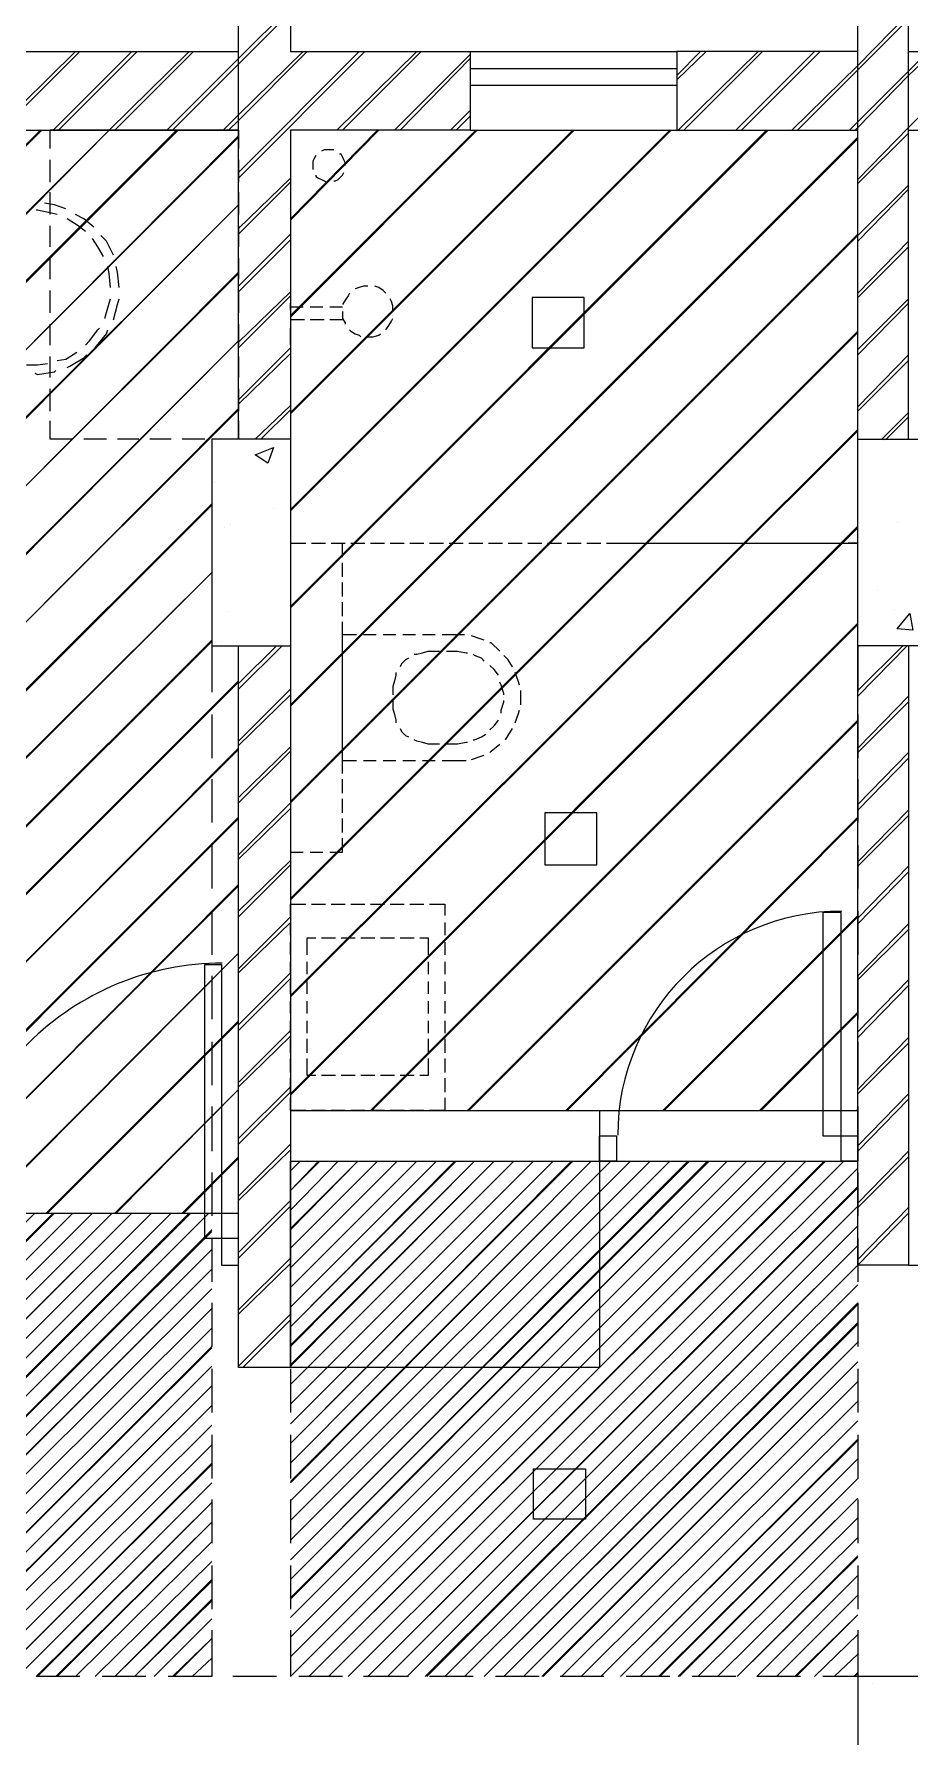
# Model space of a CAD drawing. Header units: millimetres. Extents: x 68955 to 118645, y -193284 to 16474.
# Drawn here: x 82987 to 85534, y -119316 to -114362 of the extents above; entities that cross this region are included whole.
import ezdxf

# ---------------------------------------------------------------- set-up
doc = ezdxf.new("R2010")
doc.units = ezdxf.units.MM
for name, color, linetype, true_color in [('PDF7_0', 7, 'Continuous', 0x535353), ('PDF7_celling', 7, 'Continuous', 0x00cc70), ('PDF7_coloum', 7, 'Continuous', 0x767676), ('PDF7_door', 7, 'Continuous', 0x535353), ('PDF7_dotted line', 7, 'Continuous', 0x535353), ('PDF7_furniture', 7, 'Continuous', 0xab5246), ('PDF7_light', 7, 'Continuous', 0xff8e53), ('PDF7_plan', 7, 'Continuous', 0x989898), ('PDF7_window', 7, 'Continuous', 0x535353)]:
    doc.layers.add(name, color=color, linetype=linetype, true_color=true_color)

msp = doc.modelspace()

# ---------------------------------------------------------------- linework, layer by layer
at = {"layer": 'PDF7_0', "color": 7, "lineweight": 25}
for points in [[(83581.216, -114641.768), (83033.657, -114641.768)], [(83732.408, -115164.809), (83732.408, -115144.378)], [(83732.408, -115266.966), (83732.408, -115254.707), (83732.408, -115230.189), (83732.408, -115217.93)], [(83732.408, -115320.087), (83732.408, -115340.518)], [(84631.385, -117493.978), (84631.385, -117641.084)]]:
    msp.add_lwpolyline(points, dxfattribs=at)
at = {"layer": 'PDF7_celling', "lineweight": 13}
for points in [[(82902.897, -114743.924), (83005.053, -114641.768)], [(82902.897, -114944.151), (83205.28, -114641.768), (82902.897, -114948.237)], [(82902.897, -115140.291), (83401.42, -114641.768)], [(82902.897, -114748.01), (83009.139, -114641.768)], [(82902.897, -115144.378), (83405.507, -114641.768)], [(83581.216, -114662.199), (82902.897, -115340.518), (83581.216, -114658.113)], [(82902.897, -115536.659), (83581.216, -114858.339), (82902.897, -115540.745)], [(83581.216, -115058.566), (82902.897, -115736.886), (83581.216, -115054.48)], [(82902.897, -115933.026), (83581.216, -115254.707), (82902.897, -115937.112)], [(83581.216, -115454.934), (82902.897, -116133.253), (83581.216, -115450.847)], [(82902.897, -116329.394), (83503.577, -115728.713)], [(82902.897, -116333.48), (83503.577, -115732.799)], [(82902.897, -116525.534), (83503.577, -115928.94), (82902.897, -116529.62)], [(82902.897, -116725.761), (83503.577, -116125.08)], [(82902.897, -116729.847), (83503.577, -116129.167)], [(82032.523, -117792.275), (83581.216, -116243.582)], [(82036.609, -117792.275), (83581.216, -116247.668)], [(83581.216, -116443.809), (82232.75, -117792.275), (83581.216, -116439.723)], [(82428.89, -117792.275), (83581.216, -116639.949)], [(82432.976, -117792.275), (83581.216, -116644.036)], [(83581.216, -116840.176), (82629.117, -117792.275), (83581.216, -116836.09)], [(82825.258, -117792.275), (83581.216, -117036.317), (82829.344, -117792.275)], [(83021.398, -117792.275), (83581.216, -117232.457)], [(83025.484, -117792.275), (83581.216, -117236.544)], [(83221.625, -117792.275), (83581.216, -117432.684), (83225.711, -117792.275)], [(84631.385, -117493.978), (85383.257, -117493.978)], [(83417.765, -117792.275), (83581.216, -117628.825)], [(83421.852, -117792.275), (83581.216, -117632.911)], [(84631.385, -117641.084), (85383.257, -117641.084)], [(82682.238, -117792.275), (83581.216, -117792.275)]]:
    msp.add_lwpolyline(points, dxfattribs=at)
at = {"layer": 'PDF7_celling', "color": 213, "lineweight": 13, "true_color": 0xcc85c3}
for points in [[(83732.408, -114899.202), (83985.756, -114641.768)], [(83732.408, -115181.154), (84271.794, -114641.768)], [(83732.408, -115463.106), (84553.746, -114641.768)], [(83732.408, -115745.058), (84835.698, -114641.768)], [(83732.408, -116027.01), (85117.65, -114641.768)], [(83732.408, -114903.288), (83989.842, -114641.768)], [(83732.408, -115185.24), (84275.88, -114641.768)], [(83732.408, -115467.192), (84557.832, -114641.768)], [(83732.408, -115749.144), (84839.785, -114641.768)], [(83732.408, -116031.096), (85121.737, -114641.768)], [(83732.408, -116313.049), (85383.257, -114662.199)], [(83732.408, -116317.135), (85383.257, -114666.285)], [(83732.408, -116595.001), (85383.257, -114944.151)], [(83732.408, -116599.087), (85383.257, -114948.237)], [(83732.408, -116876.953), (85383.257, -115226.103)], [(83732.408, -116881.039), (85383.257, -115230.189)], [(83732.408, -117158.905), (85383.257, -115512.141)], [(83732.408, -117162.991), (85383.257, -115516.228)], [(83732.408, -117444.943), (85383.257, -115794.093)], [(83732.408, -117449.029), (85383.257, -115798.18)], [(83965.325, -117493.978), (85383.257, -116076.045)], [(83969.411, -117493.978), (85383.257, -116080.132)], [(84247.277, -117493.978), (85383.257, -116357.997)], [(84251.363, -117493.978), (85383.257, -116362.084)], [(84533.315, -117493.978), (85383.257, -116639.949)], [(84537.401, -117493.978), (85383.257, -116644.036)], [(84815.267, -117493.978), (85383.257, -116925.988)], [(84819.353, -117493.978), (85383.257, -116930.074)], [(85097.219, -117493.978), (85383.257, -117207.94)], [(85101.305, -117493.978), (85383.257, -117212.026)], [(85379.171, -117493.978), (85383.257, -117489.892)]]:
    msp.add_lwpolyline(points, dxfattribs=at)
at = {"layer": 'PDF7_celling', "color": 132, "lineweight": 13, "true_color": 0x32c7d3}
for points in [[(83761.011, -117641.084), (83732.408, -117669.687)], [(83871.341, -117641.084), (83732.408, -117784.103)], [(83985.756, -117641.084), (83732.408, -117894.432)], [(84042.964, -117641.084), (83732.408, -117951.639)], [(84100.171, -117641.084), (83732.408, -118008.847)], [(84157.379, -117641.084), (83732.408, -118066.055)], [(84382.123, -117641.084), (83732.408, -118290.799)], [(84439.331, -117641.084), (83732.408, -118348.007)], [(84496.539, -117641.084), (83732.408, -118405.214)], [(84606.868, -117641.084), (83732.408, -118519.63)], [(84721.283, -117641.084), (83732.408, -118629.959)], [(84778.491, -117641.084), (83732.408, -118687.167)], [(84835.698, -117641.084), (83732.408, -118744.374)], [(85060.443, -117641.084), (83732.408, -118969.119)], [(85117.65, -117641.084), (83732.408, -119026.326)], [(85174.858, -117641.084), (83732.408, -119083.534)], [(85232.066, -117641.084), (83732.408, -119140.742)], [(85342.395, -117641.084), (83842.737, -119140.742)], [(85383.257, -117661.515), (83899.944, -119140.742)], [(82988.708, -117792.275), (81636.155, -119140.742)], [(83099.037, -117792.275), (81750.571, -119140.742)], [(83156.245, -117792.275), (81807.778, -119140.742)], [(83213.452, -117792.275), (81864.986, -119140.742)], [(83327.868, -117792.275), (81975.315, -119140.742)], [(83385.075, -117792.275), (82032.523, -119140.742)], [(83495.404, -117792.275), (82146.938, -119140.742)], [(85383.257, -117771.844), (84014.36, -119140.742)], [(85383.257, -117829.052), (84071.567, -119140.742)], [(83503.577, -117898.518), (82261.353, -119140.742)], [(85383.257, -117943.467), (84181.896, -119140.742)], [(83503.577, -118012.933), (82371.683, -119140.742)], [(85383.257, -118000.675), (84239.104, -119140.742)], [(83503.577, -118070.141), (82428.89, -119140.742)], [(83503.577, -118127.349), (82486.098, -119140.742)], [(85383.257, -118168.211), (84410.727, -119140.742)], [(83503.577, -118237.678), (82600.513, -119140.742)], [(85383.257, -118282.627), (84521.056, -119140.742)], [(83503.577, -118352.093), (82710.842, -119140.742)], [(85383.257, -118339.834), (84578.264, -119140.742)], [(83503.577, -118409.301), (82768.05, -119140.742)], [(85383.257, -118397.042), (84635.471, -119140.742)], [(83503.577, -118466.508), (82825.258, -119140.742)], [(85383.257, -118507.371), (84749.887, -119140.742)], [(83503.577, -118576.837), (82939.673, -119140.742)], [(85383.257, -118678.994), (84917.424, -119140.742)], [(83503.577, -118748.46), (83107.21, -119140.742)], [(85383.257, -118736.202), (84974.631, -119140.742)], [(83503.577, -118805.668), (83164.417, -119140.742)], [(85383.257, -118846.531), (85089.046, -119140.742)], [(85383.257, -118903.738), (85146.254, -119140.742)], [(83503.577, -118973.205), (83336.04, -119140.742)], [(85383.257, -119018.154), (85256.583, -119140.742)], [(83503.577, -119087.62), (83446.369, -119140.742)], [(85383.257, -119075.361), (85313.791, -119140.742)]]:
    msp.add_lwpolyline(points, close=True, dxfattribs=at)
for points in [[(83818.219, -117641.084), (83732.408, -117726.895), (83814.133, -117641.084)], [(83732.408, -117837.224), (83928.548, -117641.084), (83732.408, -117841.31)], [(84214.587, -117641.084), (83732.408, -118123.262), (84210.5, -117641.084)], [(83732.408, -118176.384), (84267.708, -117641.084), (83732.408, -118180.47)], [(83732.408, -118233.591), (84324.916, -117641.084), (83732.408, -118237.678)], [(84553.746, -117641.084), (83732.408, -118462.422), (84549.66, -117641.084)], [(83732.408, -118572.751), (84664.075, -117641.084), (83732.408, -118576.837)], [(84892.906, -117641.084), (83732.408, -118801.582), (84888.82, -117641.084)], [(84950.114, -117641.084), (83732.408, -118858.79), (84946.027, -117641.084)], [(83732.408, -118911.911), (85003.235, -117641.084), (83732.408, -118915.997)], [(85289.273, -117641.084), (83785.529, -119140.742), (85285.187, -117641.084)], [(85383.257, -117718.723), (83957.152, -119140.742), (85383.257, -117714.636)], [(83045.916, -117792.275), (81693.363, -119140.742), (83041.829, -117792.275)], [(81918.107, -119140.742), (83270.66, -117792.275), (81922.194, -119140.742)], [(83442.283, -117792.275), (82089.73, -119140.742), (83438.197, -117792.275)], [(83503.577, -117845.397), (82204.146, -119140.742), (83503.577, -117841.31)], [(84124.689, -119140.742), (85383.257, -117886.259), (84128.775, -119140.742)], [(82314.475, -119140.742), (83503.577, -117955.726), (82318.561, -119140.742)], [(85383.257, -118057.882), (84296.312, -119140.742), (85383.257, -118053.796)], [(85383.257, -118115.09), (84353.519, -119140.742), (85383.257, -118111.004)], [(83503.577, -118184.556), (82543.306, -119140.742), (83503.577, -118180.47)], [(84463.848, -119140.742), (85383.257, -118225.419), (84467.935, -119140.742)], [(82653.635, -119140.742), (83503.577, -118294.885), (82657.721, -119140.742)], [(85383.257, -118454.25), (84692.679, -119140.742), (85383.257, -118450.163)], [(83503.577, -118523.716), (82882.465, -119140.742), (83503.577, -118519.63)], [(84803.008, -119140.742), (85383.257, -118564.579), (84807.094, -119140.742)], [(82992.794, -119140.742), (83503.577, -118634.045), (82996.881, -119140.742)], [(84860.216, -119140.742), (85383.257, -118621.786), (84864.302, -119140.742)], [(83050.002, -119140.742), (83503.577, -118691.253), (83054.088, -119140.742)], [(85383.257, -118793.409), (85031.839, -119140.742), (85383.257, -118789.323)], [(83503.577, -118862.876), (83221.625, -119140.742), (83503.577, -118858.79)], [(83503.577, -118920.083), (83278.833, -119140.742), (83503.577, -118915.997)], [(85199.376, -119140.742), (85383.257, -118960.946), (85203.462, -119140.742)], [(83389.162, -119140.742), (83503.577, -119030.412), (83393.248, -119140.742)], [(85383.257, -119132.569), (85370.999, -119140.742), (85383.257, -119128.483)]]:
    msp.add_lwpolyline(points, dxfattribs=at)
at = {"layer": 'PDF7_coloum', "lineweight": 25}
for points in [[(83732.408, -114282.177), (83581.216, -114433.368), (83372.817, -114641.768)], [(83732.408, -114298.522), (83581.216, -114449.713), (83389.162, -114641.768)], [(85530.363, -114302.608), (85383.257, -114453.8), (85191.203, -114641.768)], [(85530.363, -114318.953), (85383.257, -114466.058), (85207.548, -114641.768)], [(82874.293, -114641.768), (83107.21, -114412.937)], [(82890.638, -114641.768), (83119.468, -114412.937)], [(83041.829, -114641.768), (83270.66, -114412.937)], [(83058.174, -114641.768), (83287.005, -114412.937)], [(83205.28, -114641.768), (83438.197, -114412.937)], [(83221.625, -114641.768), (83450.456, -114412.937)], [(83769.184, -114412.937), (83581.216, -114596.819), (83536.267, -114641.768)], [(83781.443, -114412.937), (83581.216, -114613.164), (83552.612, -114641.768)], [(83581.216, -114764.355), (83932.634, -114412.937)], [(83581.216, -114780.7), (83948.98, -114412.937)], [(83867.254, -114641.768), (84100.171, -114412.937)], [(83883.599, -114641.768), (84112.43, -114412.937)], [(84034.791, -114641.768), (84255.449, -114421.109)], [(84051.136, -114641.768), (84255.449, -114433.368)], [(84856.13, -114482.403), (84925.596, -114412.937)], [(84856.13, -114494.662), (84941.941, -114412.937)], [(84860.216, -114641.768), (85093.133, -114412.937)], [(84876.561, -114641.768), (85105.392, -114412.937)], [(85027.753, -114641.768), (85256.583, -114412.937)], [(85044.098, -114641.768), (85272.928, -114412.937)], [(85358.74, -114641.768), (85383.257, -114617.25), (85530.363, -114470.145), (85587.57, -114412.937)], [(85375.085, -114641.768), (85383.257, -114633.595), (85530.363, -114482.403), (85603.915, -114412.937)], [(85755.107, -114412.937), (85530.363, -114633.595), (85383.257, -114784.787)], [(84198.241, -114641.768), (84255.449, -114584.56)], [(84214.587, -114641.768), (84255.449, -114600.905)], [(85383.257, -114797.045), (85530.363, -114649.94)], [(83581.216, -114927.806), (83732.408, -114780.7)], [(83581.216, -114944.151), (83732.408, -114792.959)], [(85383.257, -114948.237), (85530.363, -114801.132)], [(85383.257, -114964.582), (85530.363, -114813.391)], [(83581.216, -115095.343), (83732.408, -114944.151)], [(83581.216, -115111.688), (83732.408, -114960.496)], [(85383.257, -115115.774), (85530.363, -114964.582)], [(85383.257, -115128.033), (85530.363, -114980.927)], [(83581.216, -115258.793), (83732.408, -115111.688)], [(83581.216, -115275.138), (83732.408, -115123.946)], [(85383.257, -115279.224), (85530.363, -115132.119)], [(85383.257, -115295.569), (85530.363, -115144.378)], [(83581.216, -115426.33), (83732.408, -115275.138)], [(83581.216, -115438.589), (83732.408, -115291.483)], [(85383.257, -115446.761), (85530.363, -115295.569)], [(85383.257, -115459.02), (85530.363, -115311.914)], [(83630.251, -115540.745), (83732.408, -115442.675)], [(83646.596, -115540.745), (83732.408, -115454.934)], [(85452.724, -115540.745), (85530.363, -115463.106)], [(85464.983, -115540.745), (85530.363, -115475.365)], [(83581.216, -116251.755), (83691.545, -116141.426)], [(83581.216, -116268.1), (83707.89, -116141.426)], [(85383.257, -116272.186), (85514.018, -116141.426)], [(85383.257, -116288.531), (85526.276, -116141.426)], [(83581.216, -116419.291), (83732.408, -116268.1)], [(83581.216, -116431.55), (83732.408, -116284.445)], [(85383.257, -116439.723), (85530.363, -116288.531)], [(85383.257, -116451.981), (85530.363, -116304.876)], [(83581.216, -116582.742), (83732.408, -116435.636)], [(83581.216, -116599.087), (83732.408, -116447.895)], [(85383.257, -116603.173), (85530.363, -116451.981)], [(85383.257, -116619.518), (85530.363, -116468.326)], [(83581.216, -116750.279), (83732.408, -116599.087)], [(83581.216, -116762.537), (83732.408, -116615.432)], [(85383.257, -116770.71), (85530.363, -116619.518)], [(85383.257, -116782.969), (85530.363, -116635.863)], [(83581.216, -116913.729), (83732.408, -116766.624)], [(83581.216, -116930.074), (83732.408, -116778.882)], [(85383.257, -116934.16), (85530.363, -116782.969)], [(85383.257, -116950.505), (85530.363, -116799.314)], [(83581.216, -117081.266), (83732.408, -116930.074)], [(83581.216, -117093.524), (83732.408, -116946.419)], [(85383.257, -117101.697), (85530.363, -116950.505)], [(85383.257, -117113.956), (85530.363, -116966.85)], [(83581.216, -117244.716), (83732.408, -117093.524)], [(83581.216, -117261.061), (83732.408, -117109.87)], [(85383.257, -117265.147), (85530.363, -117113.956)], [(85383.257, -117281.493), (85530.363, -117130.301)], [(83581.216, -117412.253), (83732.408, -117261.061)], [(83581.216, -117424.512), (83732.408, -117277.406)], [(85383.257, -117432.684), (85530.363, -117281.493)], [(85383.257, -117444.943), (85530.363, -117297.838)], [(83581.216, -117575.703), (83732.408, -117424.512)], [(83581.216, -117592.048), (83732.408, -117440.857)], [(85383.257, -117596.135), (85530.363, -117444.943)], [(85383.257, -117612.48), (85530.363, -117461.288)], [(83581.216, -117743.24), (83732.408, -117592.048)], [(83581.216, -117755.499), (83732.408, -117608.393)], [(85383.257, -117763.671), (85530.363, -117612.48)], [(85383.257, -117775.93), (85530.363, -117628.825)], [(83581.216, -117906.691), (83732.408, -117755.499)], [(83581.216, -117923.036), (83732.408, -117771.844)], [(85383.257, -117927.122), (85530.363, -117775.93)], [(85383.257, -117943.467), (85530.363, -117792.275)], [(83581.216, -118074.227), (83732.408, -117923.036)], [(83581.216, -118086.486), (83732.408, -117939.381)], [(83581.216, -118237.678), (83732.408, -118086.486)], [(83593.475, -118241.764), (83732.408, -118102.831)]]:
    msp.add_lwpolyline(points, dxfattribs=at)
at = {"layer": 'PDF7_coloum', "color": 251, "lineweight": 25, "true_color": 0x535353}
msp.add_lwpolyline([(83732.408, -115540.745), (83503.577, -115540.745), (83503.577, -116141.426), (83732.408, -116141.426)], dxfattribs=at)
msp.add_lwpolyline([(85612.088, -115540.745), (85612.088, -116141.426), (85383.257, -116141.426), (85383.257, -115540.745)], close=True, dxfattribs=at)
at = {"layer": 'PDF7_door', "lineweight": 25}
for points in [[(85334.222, -117567.531), (85334.222, -116917.815), (85281.101, -116917.815), (85281.101, -117567.531)], [(83532.181, -117865.828), (83483.146, -117865.828), (83483.146, -117069.007), (83532.181, -117069.007)], [(84631.385, -117641.084), (84631.385, -117567.531), (84680.42, -117567.531), (84680.42, -117641.084)], [(85334.222, -117641.084), (85334.222, -117567.531), (85383.257, -117567.531), (85383.257, -117641.084)], [(83532.181, -117943.467), (83581.216, -117943.467), (83581.216, -117865.828), (83532.181, -117865.828)]]:
    msp.add_lwpolyline(points, close=True, dxfattribs=at)
for centre, radius, start, end in [((85336.266, -117565.488), 651.759, 90.000026, 179.999974), ((83534.224, -117863.785), 798.864, 89.999996, 180.000004)]:
    msp.add_arc(centre, radius, start, end, dxfattribs=at)
at = {"layer": 'PDF7_dotted line', "lineweight": 20}
for points in [[(83503.577, -116141.426), (83503.577, -116276.272)], [(83732.408, -116141.426), (83732.408, -116276.272)], [(85383.257, -116141.426), (85383.257, -116276.272)], [(83503.577, -116341.652), (83503.577, -116468.326)], [(83732.408, -116341.652), (83732.408, -116468.326)], [(85383.257, -116341.652), (85383.257, -116468.326)], [(83503.577, -116529.62), (83503.577, -116656.295)], [(83732.408, -116529.62), (83732.408, -116656.295)], [(85383.257, -116529.62), (85383.257, -116656.295)], [(83503.577, -116721.675), (83503.577, -116848.349)], [(83732.408, -116721.675), (83732.408, -116848.349)], [(85383.257, -116721.675), (85383.257, -116848.349)], [(83503.577, -116913.729), (83503.577, -117040.403)], [(83732.408, -116913.729), (83732.408, -117040.403)], [(85383.257, -116913.729), (85383.257, -117040.403)], [(83503.577, -117101.697), (83503.577, -117228.371)], [(83732.408, -117101.697), (83732.408, -117228.371)], [(85383.257, -117101.697), (85383.257, -117228.371)], [(83503.577, -117293.751), (83503.577, -117420.425)], [(83732.408, -117293.751), (83732.408, -117420.425)], [(85383.257, -117293.751), (85383.257, -117420.425)], [(83503.577, -117481.719), (83503.577, -117612.48)], [(83732.408, -117481.719), (83732.408, -117612.48)], [(85383.257, -117481.719), (85383.257, -117612.48)], [(83503.577, -117673.774), (83503.577, -117800.448)], [(83732.408, -117673.774), (83732.408, -117800.448)], [(85383.257, -117673.774), (85383.257, -117800.448)], [(83503.577, -117865.828), (83503.577, -117992.502)], [(83732.408, -117865.828), (83732.408, -117992.502)], [(85383.257, -117865.828), (85383.257, -117992.502)], [(83503.577, -118053.796), (83503.577, -118180.47)], [(83732.408, -118053.796), (83732.408, -118180.47)], [(85383.257, -118053.796), (85383.257, -118180.47)], [(83503.577, -118245.85), (83503.577, -118372.524)], [(83732.408, -118245.85), (83732.408, -118372.524)], [(85383.257, -118245.85), (85383.257, -118372.524)], [(83503.577, -118437.905), (83503.577, -118564.579)], [(83732.408, -118437.905), (83732.408, -118564.579)], [(85383.257, -118437.905), (85383.257, -118564.579)], [(83503.577, -118625.873), (83503.577, -118752.547)], [(83732.408, -118625.873), (83732.408, -118752.547)], [(85383.257, -118625.873), (85383.257, -118752.547)], [(83503.577, -118817.927), (83503.577, -118944.601)], [(83732.408, -118817.927), (83732.408, -118944.601)], [(85383.257, -118817.927), (85383.257, -118944.601)], [(83503.577, -119005.895), (83503.577, -119140.742), (83376.903, -119140.742)], [(83732.408, -119005.895), (83732.408, -119140.742)], [(85383.257, -119005.895), (85383.257, -119140.742), (85281.101, -119140.742)], [(83119.468, -119140.742), (82992.794, -119140.742)], [(83311.523, -119140.742), (83184.849, -119140.742)], [(83691.545, -119140.742), (83564.871, -119140.742)], [(83883.599, -119140.742), (83756.925, -119140.742)], [(84075.654, -119140.742), (83944.893, -119140.742)], [(84263.622, -119140.742), (84136.948, -119140.742)], [(84455.676, -119140.742), (84329.002, -119140.742)], [(84643.644, -119140.742), (84516.97, -119140.742)], [(84835.698, -119140.742), (84709.024, -119140.742)], [(85027.753, -119140.742), (84901.078, -119140.742)], [(85215.721, -119140.742), (85089.046, -119140.742)]]:
    msp.add_lwpolyline(points, dxfattribs=at)
at = {"layer": 'PDF7_furniture', "lineweight": 20}
for points in [[(83033.657, -114694.889), (83033.657, -114641.768), (83099.037, -114641.768)], [(83131.727, -114641.768), (83197.107, -114641.768)], [(83229.797, -114641.768), (83291.091, -114641.768)], [(83323.781, -114641.768), (83385.075, -114641.768)], [(83417.765, -114641.768), (83483.146, -114641.768)], [(83511.75, -114641.768), (83581.216, -114641.768), (83581.216, -114694.889)], [(83033.657, -114792.959), (83033.657, -114727.579)], [(83581.216, -114727.579), (83581.216, -114792.959)], [(83805.96, -114715.32), (83801.874, -114723.493), (83797.788, -114731.665), (83797.788, -114739.838), (83797.788, -114748.01), (83797.788, -114756.183)], [(83859.082, -114698.975), (83854.995, -114698.975), (83846.823, -114698.975), (83838.65, -114698.975), (83830.478, -114698.975), (83822.305, -114703.061)], [(83891.772, -114743.924), (83891.772, -114735.752), (83887.686, -114727.579), (83883.599, -114719.407), (83879.513, -114711.234), (83875.427, -114711.234)], [(83805.96, -114772.528), (83805.96, -114776.614), (83814.133, -114780.7), (83822.305, -114784.787), (83830.478, -114788.873), (83838.65, -114792.959)], [(83859.082, -114788.873), (83863.168, -114788.873), (83871.341, -114784.787), (83879.513, -114776.614), (83883.599, -114772.528), (83887.686, -114764.355)], [(83033.657, -114886.943), (83033.657, -114821.563)], [(83581.216, -114821.563), (83581.216, -114886.943)], [(83054.088, -114886.943), (83037.743, -114882.857), (82996.881, -114874.684), (82992.794, -114874.684)], [(83078.606, -114870.598), (83045.916, -114858.339), (83017.312, -114854.253)], [(83160.331, -114923.72), (83131.727, -114899.202), (83107.21, -114886.943)], [(83033.657, -114980.927), (83033.657, -114919.633)], [(83135.813, -114935.978), (83115.382, -114919.633), (83082.692, -114899.202)], [(83581.216, -114919.633), (83581.216, -114980.927)], [(83188.935, -115009.531), (83172.59, -114980.927), (83156.245, -114956.41)], [(83217.539, -115005.445), (83197.107, -114964.582), (83180.762, -114948.237)], [(83033.657, -115074.911), (83033.657, -115013.617)], [(83209.366, -115099.429), (83205.28, -115058.566), (83201.194, -115038.135)], [(83233.884, -115099.429), (83229.797, -115054.48), (83225.711, -115038.135)], [(83581.216, -115013.617), (83581.216, -115074.911)], [(83033.657, -115172.982), (83033.657, -115107.601)], [(83193.021, -115189.327), (83193.021, -115185.24), (83205.28, -115144.378), (83209.366, -115132.119)], [(83217.539, -115193.413), (83229.797, -115148.464), (83233.884, -115132.119)], [(83581.216, -115107.601), (83581.216, -115172.982)], [(83904.031, -115115.774), (83899.944, -115123.946), (83891.772, -115136.205), (83883.599, -115148.464)], [(83957.152, -115095.343), (83944.893, -115095.343), (83932.634, -115099.429), (83920.376, -115103.515)], [(84010.273, -115115.774), (84002.101, -115107.601), (83989.842, -115099.429), (83977.583, -115095.343)], [(84030.705, -115168.895), (84030.705, -115152.55), (84026.618, -115140.291), (84022.532, -115132.119)], [(83769.184, -115156.636), (83732.408, -115156.636)], [(83773.27, -115193.413), (83732.408, -115193.413)], [(83826.392, -115156.636), (83789.615, -115156.636)], [(83830.478, -115193.413), (83789.615, -115193.413)], [(83883.599, -115156.636), (83846.823, -115156.636)], [(83887.686, -115193.413), (83846.823, -115193.413)], [(83883.599, -115168.895), (83883.599, -115177.068), (83883.599, -115189.327), (83891.772, -115201.585), (83891.772, -115205.672)], [(84010.273, -115222.017), (84018.446, -115209.758), (84026.618, -115197.499), (84030.705, -115189.327)], [(83033.657, -115266.966), (83033.657, -115205.672)], [(83135.813, -115266.966), (83148.072, -115254.707), (83172.59, -115222.017), (83176.676, -115217.93)], [(83164.417, -115275.138), (83197.107, -115234.275), (83201.194, -115222.017)], [(83581.216, -115205.672), (83581.216, -115266.966)], [(83904.031, -115222.017), (83908.117, -115226.103), (83920.376, -115234.275), (83932.634, -115238.362), (83936.721, -115242.448)], [(83957.152, -115242.448), (83961.238, -115242.448), (83973.497, -115242.448), (83989.842, -115238.362), (83993.928, -115234.275)], [(83054.088, -115311.914), (83078.606, -115307.828), (83111.296, -115287.397)], [(82964.19, -115324.173), (82996.881, -115324.173), (83025.484, -115320.087)], [(82988.708, -115348.691), (82996.881, -115352.777), (83045.916, -115344.605), (83050.002, -115340.518)], [(83033.657, -115360.95), (83033.657, -115299.656)], [(83082.692, -115332.346), (83090.865, -115328.259), (83131.727, -115303.742), (83139.9, -115295.569)], [(83581.216, -115299.656), (83581.216, -115360.95)], [(83033.657, -115459.02), (83033.657, -115393.64)], [(83581.216, -115393.64), (83581.216, -115459.02)], [(83099.037, -115540.745), (83033.657, -115540.745), (83033.657, -115487.624)], [(83581.216, -115487.624), (83581.216, -115540.745), (83511.75, -115540.745)], [(83197.107, -115540.745), (83131.727, -115540.745)], [(83291.091, -115540.745), (83229.797, -115540.745)], [(83385.075, -115540.745), (83323.781, -115540.745)], [(83483.146, -115540.745), (83417.765, -115540.745)], [(83732.408, -115843.128), (83777.357, -115843.128)], [(83793.702, -115843.128), (83834.564, -115843.128)], [(83850.909, -115843.128), (83891.772, -115843.128)], [(83883.599, -115883.991), (83883.599, -115843.128)], [(83908.117, -115843.128), (83948.98, -115843.128)], [(83965.325, -115843.128), (84006.187, -115843.128)], [(84022.532, -115843.128), (84063.395, -115843.128)], [(84079.74, -115843.128), (84120.602, -115843.128)], [(84136.948, -115843.128), (84177.81, -115843.128)], [(84194.155, -115843.128), (84235.018, -115843.128)], [(84251.363, -115843.128), (84292.225, -115843.128)], [(84308.571, -115843.128), (84349.433, -115843.128)], [(84365.778, -115843.128), (84406.641, -115843.128)], [(84422.986, -115843.128), (84463.848, -115843.128)], [(84480.194, -115843.128), (84521.056, -115843.128)], [(84537.401, -115843.128), (84578.264, -115843.128)], [(84594.609, -115843.128), (84635.471, -115843.128)], [(84651.816, -115843.128), (84692.679, -115843.128)], [(84680.42, -115843.128), (84709.024, -115843.128), (84749.887, -115843.128)], [(84729.455, -115843.128), (84766.232, -115843.128), (84803.008, -115843.128)], [(84786.663, -115843.128), (84823.439, -115843.128), (84860.216, -115843.128)], [(84843.871, -115843.128), (84880.647, -115843.128), (84917.424, -115843.128)], [(84896.992, -115843.128), (84937.855, -115843.128), (84974.631, -115843.128)], [(84954.2, -115843.128), (84995.062, -115843.128), (85031.839, -115843.128)], [(85011.408, -115843.128), (85052.27, -115843.128), (85089.046, -115843.128)], [(85068.615, -115843.128), (85109.478, -115843.128), (85146.254, -115843.128)], [(85125.823, -115843.128), (85166.685, -115843.128), (85203.462, -115843.128)], [(85183.031, -115843.128), (85223.893, -115843.128), (85260.669, -115843.128)], [(85240.238, -115843.128), (85281.101, -115843.128), (85317.877, -115843.128)], [(85297.446, -115843.128), (85338.308, -115843.128), (85383.257, -115843.128), (85354.653, -115843.128)], [(83883.599, -115941.199), (83883.599, -115900.336)], [(83883.599, -115998.406), (83883.599, -115957.544)], [(83883.599, -116055.614), (83883.599, -116014.751)], [(83883.599, -116112.822), (83883.599, -116071.959)], [(83883.599, -116141.426), (83883.599, -116108.735), (83924.462, -116108.735)], [(83883.599, -116170.029), (83883.599, -116129.167)], [(83944.893, -116108.735), (83981.67, -116108.735)], [(84002.101, -116108.735), (84038.877, -116108.735)], [(84059.309, -116108.735), (84096.085, -116108.735)], [(84116.516, -116108.735), (84153.293, -116108.735)], [(84173.724, -116108.735), (84218.673, -116108.735), (84239.104, -116108.735)], [(84296.312, -116125.08), (84284.053, -116120.994), (84259.535, -116112.822)], [(84341.261, -116157.771), (84316.743, -116133.253), (84312.657, -116133.253)], [(83883.599, -116198.633), (83883.599, -116157.771)], [(84075.654, -116178.202), (84067.481, -116182.288), (84055.222, -116194.547), (84051.136, -116202.719)], [(84091.999, -116165.943), (84100.171, -116165.943), (84116.516, -116161.857), (84132.861, -116157.771), (84165.551, -116157.771)], [(84185.983, -116157.771), (84218.673, -116157.771), (84243.19, -116161.857), (84247.277, -116161.857)], [(84296.312, -116186.374), (84288.139, -116178.202), (84267.708, -116170.029), (84263.622, -116165.943)], [(84378.037, -116202.719), (84365.778, -116182.288), (84353.519, -116170.029)], [(83883.599, -116227.237), (83883.599, -116186.374)], [(83883.599, -116255.841), (83883.599, -116214.978)], [(84038.877, -116219.065), (84038.877, -116227.237), (84034.791, -116243.582), (84030.705, -116259.927), (84030.705, -116284.445)], [(84337.174, -116227.237), (84324.916, -116210.892), (84312.657, -116198.633)], [(84398.468, -116255.841), (84394.382, -116243.582), (84386.209, -116219.065)], [(83883.599, -116284.445), (83883.599, -116243.582)], [(83883.599, -116313.049), (83883.599, -116272.186)], [(84353.519, -116284.445), (84353.519, -116280.358), (84345.347, -116255.841), (84341.261, -116247.668)], [(84402.555, -116313.049), (84402.555, -116308.962), (84402.555, -116276.272), (84402.555, -116272.186)], [(83883.599, -116341.652), (83883.599, -116300.79)], [(83883.599, -116370.256), (83883.599, -116329.394)], [(84030.705, -116300.79), (84030.705, -116325.307), (84034.791, -116341.652), (84038.877, -116357.997), (84038.877, -116366.17)], [(84345.347, -116337.566), (84345.347, -116329.394), (84353.519, -116304.876), (84353.519, -116300.79)], [(84386.209, -116366.17), (84394.382, -116341.652), (84398.468, -116329.394)], [(83883.599, -116398.86), (83883.599, -116357.997)], [(84051.136, -116382.515), (84055.222, -116390.688), (84067.481, -116402.946), (84075.654, -116407.033)], [(84312.657, -116386.601), (84324.916, -116374.342), (84337.174, -116357.997)], [(84357.606, -116415.205), (84365.778, -116402.946), (84378.037, -116382.515)], [(83883.599, -116427.464), (83883.599, -116386.601)], [(83883.599, -116456.068), (83883.599, -116415.205)], [(84165.551, -116427.464), (84132.861, -116427.464), (84116.516, -116423.378), (84100.171, -116419.291), (84091.999, -116415.205)], [(84247.277, -116423.378), (84243.19, -116423.378), (84218.673, -116427.464), (84185.983, -116427.464)], [(84263.622, -116415.205), (84267.708, -116415.205), (84288.139, -116407.033), (84300.398, -116398.86)], [(84312.657, -116451.981), (84316.743, -116447.895), (84341.261, -116427.464)], [(83924.462, -116476.499), (83883.599, -116476.499), (83883.599, -116443.809)], [(83883.599, -116513.275), (83883.599, -116472.413)], [(83981.67, -116476.499), (83944.893, -116476.499)], [(84038.877, -116476.499), (84002.101, -116476.499)], [(84096.085, -116476.499), (84059.309, -116476.499)], [(84153.293, -116476.499), (84116.516, -116476.499)], [(84243.19, -116476.499), (84218.673, -116476.499), (84173.724, -116476.499)], [(84259.535, -116472.413), (84284.053, -116464.24), (84296.312, -116460.154)], [(83883.599, -116570.483), (83883.599, -116529.62)], [(83883.599, -116627.691), (83883.599, -116586.828)], [(83883.599, -116684.898), (83883.599, -116644.036)], [(83846.823, -116742.106), (83883.599, -116742.106), (83883.599, -116701.243)], [(83732.408, -116742.106), (83769.184, -116742.106)], [(83789.615, -116742.106), (83826.392, -116742.106)], [(83732.408, -116925.988), (83732.408, -116893.298), (83777.357, -116893.298)], [(83793.702, -116893.298), (83834.564, -116893.298)], [(83850.909, -116893.298), (83891.772, -116893.298)], [(83908.117, -116893.298), (83948.98, -116893.298)], [(83965.325, -116893.298), (84006.187, -116893.298)], [(84022.532, -116893.298), (84063.395, -116893.298)], [(84079.74, -116893.298), (84120.602, -116893.298)], [(84136.948, -116893.298), (84181.896, -116893.298), (84181.896, -116925.988)], [(83732.408, -116983.195), (83732.408, -116946.419)], [(84181.896, -116946.419), (84181.896, -116983.195)], [(83732.408, -117040.403), (83732.408, -117003.627)], [(83781.443, -117040.403), (83781.443, -116991.368), (83805.96, -116991.368)], [(83822.305, -116991.368), (83863.168, -116991.368)], [(83879.513, -116991.368), (83920.376, -116991.368)], [(83936.721, -116991.368), (83977.583, -116991.368)], [(83993.928, -116991.368), (84034.791, -116991.368)], [(84051.136, -116991.368), (84091.999, -116991.368)], [(84108.344, -116991.368), (84132.861, -116991.368), (84132.861, -117040.403)], [(84181.896, -117003.627), (84181.896, -117040.403)], [(83732.408, -117097.611), (83732.408, -117060.834)], [(83781.443, -117097.611), (83781.443, -117060.834)], [(84132.861, -117060.834), (84132.861, -117097.611)], [(84181.896, -117060.834), (84181.896, -117097.611)], [(83732.408, -117154.818), (83732.408, -117118.042)], [(83781.443, -117154.818), (83781.443, -117118.042)], [(84132.861, -117118.042), (84132.861, -117154.818)], [(84181.896, -117118.042), (84181.896, -117154.818)], [(83732.408, -117212.026), (83732.408, -117175.25)], [(83781.443, -117212.026), (83781.443, -117175.25)], [(84132.861, -117175.25), (84132.861, -117212.026)], [(84181.896, -117175.25), (84181.896, -117212.026)], [(83732.408, -117269.234), (83732.408, -117232.457)], [(83781.443, -117269.234), (83781.443, -117232.457)], [(84132.861, -117232.457), (84132.861, -117269.234)], [(84181.896, -117232.457), (84181.896, -117269.234)], [(83732.408, -117326.441), (83732.408, -117285.579)], [(83781.443, -117326.441), (83781.443, -117285.579)], [(84132.861, -117285.579), (84132.861, -117326.441)], [(84181.896, -117285.579), (84181.896, -117326.441)], [(83732.408, -117383.649), (83732.408, -117342.786)], [(83805.96, -117391.822), (83781.443, -117391.822), (83781.443, -117342.786)], [(84132.861, -117342.786), (84132.861, -117391.822), (84108.344, -117391.822)], [(84181.896, -117342.786), (84181.896, -117383.649)], [(83732.408, -117440.857), (83732.408, -117399.994)], [(83863.168, -117391.822), (83822.305, -117391.822)], [(83920.376, -117391.822), (83879.513, -117391.822)], [(83977.583, -117391.822), (83936.721, -117391.822)], [(84034.791, -117391.822), (83993.928, -117391.822)], [(84091.999, -117391.822), (84051.136, -117391.822)], [(84181.896, -117399.994), (84181.896, -117440.857)], [(83777.357, -117493.978), (83732.408, -117493.978), (83732.408, -117457.202)], [(84181.896, -117457.202), (84181.896, -117493.978), (84136.948, -117493.978)], [(83834.564, -117493.978), (83793.702, -117493.978)], [(83891.772, -117493.978), (83850.909, -117493.978)], [(83948.98, -117493.978), (83908.117, -117493.978)], [(84006.187, -117493.978), (83965.325, -117493.978)], [(84063.395, -117493.978), (84022.532, -117493.978)], [(84120.602, -117493.978), (84079.74, -117493.978)]]:
    msp.add_lwpolyline(points, dxfattribs=at)
at = {"layer": 'PDF7_furniture', "color": 251, "lineweight": 20, "true_color": 0x535353}
msp.add_lwpolyline([(83732.408, -117641.084), (84631.385, -117641.084), (84631.385, -118241.764), (83732.408, -118241.764)], close=True, dxfattribs=at)
at = {"layer": 'PDF7_light', "lineweight": 13}
for points in [[(84435.245, -115275.138), (84586.436, -115275.138), (84586.436, -115128.033), (84435.245, -115128.033)], [(84472.021, -116778.882), (84623.213, -116778.882), (84623.213, -116627.691), (84472.021, -116627.691)], [(84439.331, -118535.975), (84590.523, -118535.975), (84590.523, -118683.08), (84439.331, -118683.08)]]:
    msp.add_lwpolyline(points, close=True, dxfattribs=at)
at = {"layer": 'PDF7_plan', "color": 251, "lineweight": 25, "true_color": 0x535353}
for points in [[(82682.238, -113812.256), (82682.238, -114641.768), (83581.216, -114641.768)], [(83581.216, -115540.745), (83581.216, -113812.256)], [(83732.408, -113812.256), (83732.408, -114412.937), (84255.449, -114412.937), (84255.449, -114641.768), (83732.408, -114641.768), (83732.408, -117943.467), (83732.408, -118241.764), (83581.216, -118241.764), (83581.216, -116141.426)], [(85530.363, -116141.426), (85530.363, -117943.467), (85383.257, -117943.467), (85383.257, -113812.256)], [(85530.363, -115540.745), (85530.363, -113812.256)], [(85530.363, -114641.768), (86433.427, -114641.768), (86433.427, -113812.256)], [(83581.216, -113963.448), (82833.43, -113963.448), (82833.43, -114412.937), (83581.216, -114412.937)], [(85530.363, -114412.937), (86282.235, -114412.937), (86282.235, -113963.448), (85530.363, -113963.448)], [(85383.257, -114412.937), (84856.13, -114412.937), (84856.13, -114641.768), (85383.257, -114641.768)], [(85530.363, -117943.467), (85612.088, -117943.467), (85612.088, -114641.768)], [(83732.408, -117493.978), (84631.385, -117493.978)], [(83732.408, -117641.084), (84631.385, -117641.084)], [(83581.216, -117943.467), (83581.216, -117792.275)], [(88382.573, -119291.933), (90033.423, -119291.933), (90033.423, -119140.742), (85383.257, -119140.742), (85383.257, -121400.444), (88382.573, -121400.444)]]:
    msp.add_lwpolyline(points, dxfattribs=at)
at = {"layer": 'PDF7_plan', "lineweight": 25}
for points in [[(83683.372, -115565.263), (83667.027, -115610.212), (83630.251, -115585.694)], [(85534.449, -116047.442), (85542.622, -116096.477), (85497.673, -116092.39)]]:
    msp.add_lwpolyline(points, close=True, dxfattribs=at)
for points in [[(85460.896, -115544.831), (85460.896, -115544.831)], [(83511.75, -115667.419), (83511.75, -115667.419)], [(83683.372, -115740.972), (83683.372, -115740.972)], [(85497.673, -115781.835), (85497.673, -115781.835)], [(83540.353, -115798.18), (83540.353, -115798.18)], [(83556.698, -115790.007), (83556.698, -115790.007)], [(85440.465, -115982.061), (85440.465, -115982.061)], [(85489.5, -116035.183), (85489.5, -116035.183)], [(83548.526, -116043.355), (83548.526, -116043.355)], [(83532.181, -116129.167), (83532.181, -116129.167)], [(85424.12, -119161.173), (85424.12, -119161.173)]]:
    msp.add_lwpolyline(points, dxfattribs=at)
at = {"layer": 'PDF7_window', "lineweight": 25}
for points in [[(84255.449, -114412.937), (84856.13, -114412.937)], [(84255.449, -114461.972), (84856.13, -114461.972)], [(84255.449, -114511.007), (84856.13, -114511.007)], [(84255.449, -114641.768), (84856.13, -114641.768)]]:
    msp.add_lwpolyline(points, dxfattribs=at)

doc.saveas('drawing.dxf')
